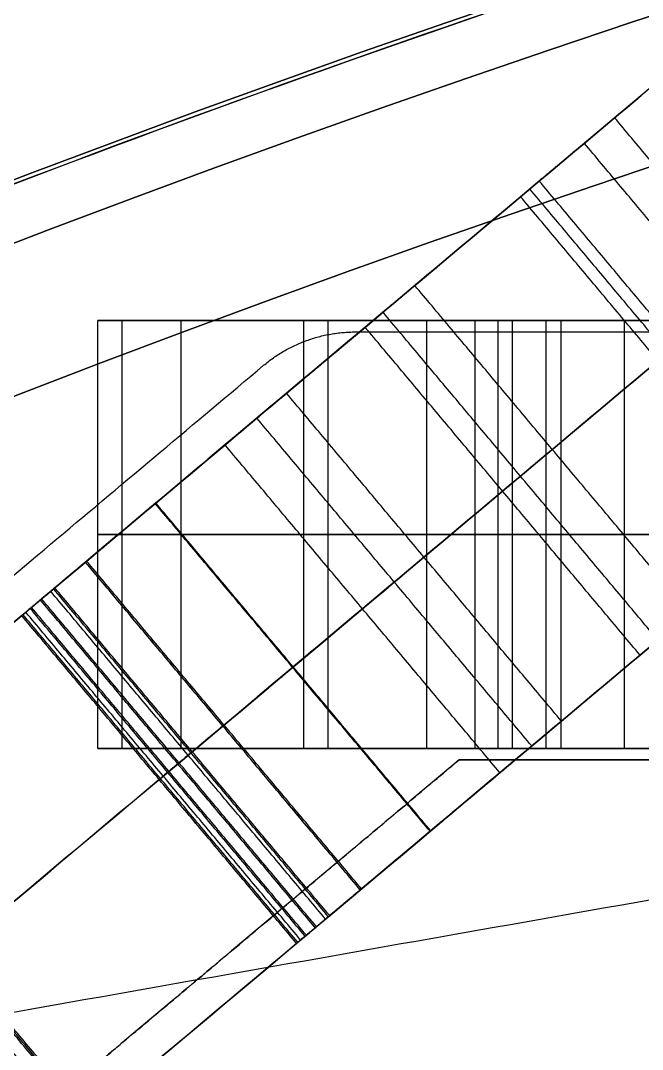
# Model space of a CAD drawing. Header units: millimetres. Extents: x -610 to 610, y -610 to 610.
# Drawn here: x -217.09 to -190.91, y 533.56 to 576.83 of the extents above; entities that cross this region are included whole.
import ezdxf

# ---------------------------------------------------------------- set-up
doc = ezdxf.new("R2010")
doc.units = ezdxf.units.MM
doc.layers.add('base', color=7, linetype='Continuous', true_color=0xffecbc)

msp = doc.modelspace()

# ---------------------------------------------------------------- linework, layer by layer
at = {"layer": 'base'}
for p, q in [((-188.128, 576.062, 122.966), (-272.586, 505.194, 122.966)), ((-176.558, 562.273, 122.966), (-261.015, 491.405, 122.966))]:
    msp.add_line(p, q, dxfattribs=at)
for centre, radius in [((0, 0, 249.466), 610), ((0, 0, 250.466), 610), ((0, 0, 243.455), 607.51), ((0, 0, 256.476), 607.51), ((0, 0, 240.966), 601.5), ((0, 0, 258.966), 601.5)]:
    msp.add_circle(centre, radius, dxfattribs=at)
at = {"layer": 'base', "extrusion": (0, 0, -1)}
for centre, radius in [((0, 0, 3.534), 610), ((0, 0, 4.534), 610), ((0, 0, -2.476), 607.51), ((0, 0, 10.545), 607.51), ((0, 0, -4.966), 601.5), ((0, 0, 13.034), 601.5)]:
    msp.add_circle(centre, radius, dxfattribs=at)
at = {"layer": 'base'}
for points, weights, degree, knots in [([(-495.198, -356.201, -4.034), (-851.399, 138.996, -4.034), (-356.201, 495.198, -4.034), (138.996, 851.399, -4.034), (495.198, 356.201, -4.034), (851.399, -138.996, -4.034), (356.201, -495.198, -4.034), (-138.996, -851.399, -4.034), (-495.198, -356.201, -4.034)], [1, 0.707106781187, 1, 0.707106781187, 1, 0.707106781187, 1, 0.707106781187, 1], 2, [0, 0, 0, 958.185759, 958.185759, 1916.371519, 1916.371519, 2874.557278, 2874.557278, 3832.743037, 3832.743037, 3832.743037]), ([(-610, 0, 249.966), (-610, -610, 249.966), (0, -610, 249.966), (610, -610, 249.966), (610, 0, 249.966), (610, 610, 249.966), (0, 610, 249.966), (-610, 610, 249.966), (-610, 0, 249.966)], [1, 0.707106781187, 1, 0.707106781187, 1, 0.707106781187, 1, 0.707106781187, 1], 2, [0, 0, 0, 958.185759, 958.185759, 1916.371519, 1916.371519, 2874.557278, 2874.557278, 3832.743037, 3832.743037, 3832.743037]), ([(-215.819, 552.827, 149.611), (-211.156, 556.739, 146.097), (-206.494, 560.651, 142.583), (-201.831, 564.564, 139.069), (-201.421, 564.908, 138.76), (-200.964, 565.291, 138.6), (-200.491, 565.689, 138.6)], [1, 1, 1, 1, 0.977285323406, 0.977285323406, 1], 3, [1256.344209, 1256.344209, 1256.344209, 1256.344209, 1257.319759, 1257.319759, 1257.319759, 1259.152297, 1259.152297, 1259.152297, 1259.152297]), ([(-207.14, 560.109, 182.531), (-206.048, 561.026, 181.708), (-205.565, 561.431, 180.186), (-205.891, 561.157, 178.594), (-206.218, 560.883, 177.003), (-207.219, 560.043, 176), (-208.481, 558.984, 176)], [1, 0.862235011219, 0.862235011219, 1, 0.862235011219, 0.862235011219, 1], 3, [1191.40441, 1191.40441, 1191.40441, 1191.40441, 1195.985908, 1195.985908, 1195.985908, 1200.567407, 1200.567407, 1200.567407, 1200.567407]), ([(-207.14, 560.109, 162.531), (-206.048, 561.026, 161.708), (-205.565, 561.431, 160.186), (-205.891, 561.157, 158.594), (-206.218, 560.883, 157.003), (-207.219, 560.043, 156), (-208.481, 558.984, 156)], [1, 0.862235011219, 0.862235011219, 1, 0.862235011219, 0.862235011219, 1], 3, [1230.681636, 1230.681636, 1230.681636, 1230.681636, 1235.263135, 1235.263135, 1235.263135, 1239.844633, 1239.844633, 1239.844633, 1239.844633]), ([(-210.033, 545.933, 149.611), (-205.371, 549.845, 146.097), (-200.709, 553.757, 142.583), (-196.046, 557.669, 139.069), (-195.636, 558.013, 138.76), (-195.179, 558.397, 138.6), (-194.706, 558.794, 138.6)], [1, 1, 1, 1, 0.977285323406, 0.977285323406, 1], 3, [1256.344209, 1256.344209, 1256.344209, 1256.344209, 1257.319759, 1257.319759, 1257.319759, 1259.152297, 1259.152297, 1259.152297, 1259.152297]), ([(-201.355, 553.214, 182.531), (-200.262, 554.132, 181.708), (-199.779, 554.537, 180.186), (-200.106, 554.263, 178.594), (-200.433, 553.989, 177.003), (-201.434, 553.148, 176), (-202.696, 552.09, 176)], [1, 0.862235011219, 0.862235011219, 1, 0.862235011219, 0.862235011219, 1], 3, [1191.40441, 1191.40441, 1191.40441, 1191.40441, 1195.985908, 1195.985908, 1195.985908, 1200.567407, 1200.567407, 1200.567407, 1200.567407]), ([(-201.355, 553.214, 162.531), (-200.262, 554.132, 161.708), (-199.779, 554.537, 160.186), (-200.106, 554.263, 158.594), (-200.433, 553.989, 157.003), (-201.434, 553.148, 156), (-202.696, 552.09, 156)], [1, 0.862235011219, 0.862235011219, 1, 0.862235011219, 0.862235011219, 1], 3, [1230.681636, 1230.681636, 1230.681636, 1230.681636, 1235.263135, 1235.263135, 1235.263135, 1239.844633, 1239.844633, 1239.844633, 1239.844633]), ([(-214.305, 554.097, 156), (-215.525, 553.073, 156), (-216.507, 552.25, 155.055), (-216.867, 551.947, 153.534), (-217.227, 551.645, 152.013), (-216.825, 551.982, 150.51), (-215.819, 552.827, 149.611)], [1, 0.869863568853, 0.869863568853, 1, 0.869863568853, 0.869863568853, 1], 3, [1247.447689, 1247.447689, 1247.447689, 1247.447689, 1251.895949, 1251.895949, 1251.895949, 1256.344209, 1256.344209, 1256.344209, 1256.344209]), ([(-204.248, 539.038, 149.611), (-199.586, 542.95, 146.097), (-194.924, 546.863, 142.583), (-190.261, 550.775, 139.069), (-189.851, 551.119, 138.76), (-189.394, 551.503, 138.6), (-188.921, 551.9, 138.6)], [1, 1, 1, 1, 0.977285323406, 0.977285323406, 1], 3, [1256.344209, 1256.344209, 1256.344209, 1256.344209, 1257.319759, 1257.319759, 1257.319759, 1259.152297, 1259.152297, 1259.152297, 1259.152297]), ([(-195.57, 546.32, 182.531), (-194.477, 547.237, 181.708), (-193.994, 547.642, 180.186), (-194.321, 547.368, 178.594), (-194.648, 547.094, 177.003), (-195.649, 546.254, 176), (-196.911, 545.195, 176)], [1, 0.862235011219, 0.862235011219, 1, 0.862235011219, 0.862235011219, 1], 3, [1191.40441, 1191.40441, 1191.40441, 1191.40441, 1195.985908, 1195.985908, 1195.985908, 1200.567407, 1200.567407, 1200.567407, 1200.567407]), ([(-195.57, 546.32, 162.531), (-194.477, 547.237, 161.708), (-193.994, 547.642, 160.186), (-194.321, 547.368, 158.594), (-194.648, 547.094, 157.003), (-195.649, 546.254, 156), (-196.911, 545.195, 156)], [1, 0.862235011219, 0.862235011219, 1, 0.862235011219, 0.862235011219, 1], 3, [1230.681636, 1230.681636, 1230.681636, 1230.681636, 1235.263135, 1235.263135, 1235.263135, 1239.844633, 1239.844633, 1239.844633, 1239.844633]), ([(-208.52, 547.202, 156), (-209.74, 546.179, 156), (-210.721, 545.355, 155.055), (-211.082, 545.053, 153.534), (-211.442, 544.751, 152.013), (-211.04, 545.088, 150.51), (-210.033, 545.933, 149.611)], [1, 0.869863568853, 0.869863568853, 1, 0.869863568853, 0.869863568853, 1], 3, [1247.447689, 1247.447689, 1247.447689, 1247.447689, 1251.895949, 1251.895949, 1251.895949, 1256.344209, 1256.344209, 1256.344209, 1256.344209]), ([(32.649, -544.756, 240.966), (-510.363, -577.301, 240.966), (-544.649, -34.396, 240.966), (-578.935, 508.509, 240.966), (-36.142, 544.535, 240.966), (506.65, 580.562, 240.966), (544.417, 37.888, 240.966), (582.184, -504.785, 240.966), (39.634, -544.292, 240.966)], [1, 0.708239625255, 1, 0.708239625255, 1, 0.708239625255, 1, 0.708239625255, 1], 2, [654.018286, 654.018286, 654.018286, 1509.504571, 1509.504571, 2364.990855, 2364.990855, 3220.47714, 3220.47714, 4075.963425, 4075.963425, 4075.963425]), ([(32.649, -544.756, 244.966), (-510.363, -577.301, 244.966), (-544.649, -34.396, 244.966), (-578.935, 508.509, 244.966), (-36.142, 544.535, 244.966), (506.65, 580.562, 244.966), (544.417, 37.888, 244.966), (582.184, -504.785, 244.966), (39.634, -544.292, 244.966)], [1, 0.708239625255, 1, 0.708239625255, 1, 0.708239625255, 1, 0.708239625255, 1], 2, [654.018286, 654.018286, 654.018286, 1509.504571, 1509.504571, 2364.990855, 2364.990855, 3220.47714, 3220.47714, 4075.963425, 4075.963425, 4075.963425]), ([(32.649, -544.756, 242.966), (-510.363, -577.301, 242.966), (-544.649, -34.396, 242.966), (-578.935, 508.509, 242.966), (-36.142, 544.535, 242.966), (506.65, 580.562, 242.966), (544.417, 37.888, 242.966), (582.184, -504.785, 242.966), (39.634, -544.292, 242.966)], [1, 0.708239625255, 1, 0.708239625255, 1, 0.708239625255, 1, 0.708239625255, 1], 2, [654.018286, 654.018286, 654.018286, 1509.504571, 1509.504571, 2364.990855, 2364.990855, 3220.47714, 3220.47714, 4075.963425, 4075.963425, 4075.963425]), ([(-202.735, 540.308, 156), (-203.955, 539.285, 156), (-204.936, 538.461, 155.055), (-205.297, 538.159, 153.534), (-205.657, 537.856, 152.013), (-205.255, 538.193, 150.51), (-204.248, 539.038, 149.611)], [1, 0.869863568853, 0.869863568853, 1, 0.869863568853, 0.869863568853, 1], 3, [1247.447689, 1247.447689, 1247.447689, 1247.447689, 1251.895949, 1251.895949, 1251.895949, 1256.344209, 1256.344209, 1256.344209, 1256.344209])]:
    msp.add_rational_spline(points, weights, degree=degree, knots=knots, dxfattribs=at)
for points, degree in [([(101.849, 591.404, 240.966), (-98.065, 556.154, 240.966), (-297.979, 520.904, 240.966)], 2), ([(101.849, 591.404, 244.966), (-98.065, 556.154, 244.966), (-297.979, 520.904, 244.966)], 2), ([(101.849, 591.404, 242.966), (-98.065, 556.154, 242.966), (-297.979, 520.904, 242.966)], 2), ([(-190.809, 573.812, 218.966), (-198.658, 567.226, 218.966), (-206.508, 560.64, 218.966), (-214.357, 554.054, 218.966)], 3), ([(-190.809, 573.812, 112.166), (-198.658, 567.226, 112.166), (-206.507, 560.64, 112.166), (-214.356, 554.054, 112.166)], 3), ([(-214.356, 554.054, 89.566), (-206.507, 560.64, 89.566), (-198.658, 567.226, 89.566), (-190.809, 573.812, 89.566)], 3), ([(-190.809, 573.812, 67.766), (-198.658, 567.226, 67.766), (-206.507, 560.64, 67.766), (-214.356, 554.054, 67.766)], 3), ([(-214.356, 554.054, 45.166), (-206.507, 560.64, 45.166), (-198.658, 567.226, 45.166), (-190.809, 573.812, 45.166)], 3), ([(-190.809, 573.812, 23.366), (-198.658, 567.226, 23.366), (-206.507, 560.64, 23.366), (-214.356, 554.054, 23.366)], 3), ([(-200.491, 565.689, 138.6), (-197.264, 568.396, 138.6), (-194.036, 571.104, 138.6), (-190.809, 573.812, 138.6)], 3), ([(-193.359, 571.673, 240.966), (-192.509, 572.386, 240.966), (-191.659, 573.099, 240.966), (-190.809, 573.812, 240.966)], 3), ([(-180.514, 558.954, 240.966), (-186.299, 565.848, 240.966), (-192.084, 572.743, 240.966)], 2), ([(-181.789, 557.884, 240.966), (-187.574, 564.779, 240.966), (-193.359, 571.673, 240.966)], 2), ([(-183.684, 556.293, 241.991), (-189.469, 563.188, 241.991), (-195.255, 570.082, 241.991)], 2), ([(-184.08, 555.962, 138.6), (-189.865, 562.856, 138.6), (-195.65, 569.75, 138.6)], 2), ([(-496.278, 317.494, 244.966), (-346.159, 443.459, 244.966), (-196.04, 569.423, 244.966)], 2), ([(-184.47, 555.635, 244.966), (-190.255, 562.529, 244.966), (-196.04, 569.423, 244.966)], 2), ([(-184.47, 555.635, 244.466), (-190.255, 562.529, 244.466), (-196.04, 569.423, 244.466)], 2), ([(-196.04, 569.423, 244.966), (-196.04, 569.423, 244.799), (-196.04, 569.423, 244.632), (-196.04, 569.423, 244.466)], 3), ([(-184.47, 555.635, 244.716), (-190.255, 562.529, 244.716), (-196.04, 569.423, 244.716)], 2), ([(-185.024, 566.918, 218.966), (-192.873, 560.332, 218.966), (-200.722, 553.746, 218.966), (-208.572, 547.159, 218.966)], 3), ([(-185.024, 566.918, 112.166), (-192.873, 560.332, 112.166), (-200.722, 553.746, 112.166), (-208.571, 547.159, 112.166)], 3), ([(-208.571, 547.159, 89.566), (-200.722, 553.746, 89.566), (-192.873, 560.332, 89.566), (-185.024, 566.918, 89.566)], 3), ([(-185.024, 566.918, 67.766), (-192.873, 560.332, 67.766), (-200.722, 553.746, 67.766), (-208.571, 547.159, 67.766)], 3), ([(-208.571, 547.159, 45.166), (-200.722, 553.746, 45.166), (-192.873, 560.332, 45.166), (-185.024, 566.918, 45.166)], 3), ([(-185.024, 566.918, 23.366), (-192.873, 560.332, 23.366), (-200.722, 553.746, 23.366), (-208.571, 547.159, 23.366)], 3), ([(-194.706, 558.794, 138.6), (-191.479, 561.502, 138.6), (-188.251, 564.21, 138.6), (-185.024, 566.918, 138.6)], 3), ([(-188.921, 551.9, 138.6), (-194.706, 558.794, 138.6), (-200.491, 565.689, 138.6)], 2), ([(-190.261, 550.775, 139.069), (-196.046, 557.669, 139.069), (-201.831, 564.564, 139.069)], 2), ([(-213.829, 546.216, 8.466), (-213.829, 555.216, 8.466), (-213.829, 564.216, 8.466)], 2), ([(-213.829, 546.216, 19.466), (-213.829, 555.216, 19.466), (-213.829, 564.216, 19.466)], 2), ([(-213.829, 564.216, 8.466), (-213.829, 564.216, 12.132), (-213.829, 564.216, 15.799), (-213.829, 564.216, 19.466)], 3), ([(-213.829, 546.216, 49.066), (-213.829, 555.216, 49.066), (-213.829, 564.216, 49.066)], 2), ([(-213.829, 546.216, 63.866), (-213.829, 555.216, 63.866), (-213.829, 564.216, 63.866)], 2), ([(-213.829, 564.216, 49.066), (-213.829, 564.216, 53.999), (-213.829, 564.216, 58.933), (-213.829, 564.216, 63.866)], 3), ([(-213.829, 546.216, 93.466), (-213.829, 555.216, 93.466), (-213.829, 564.216, 93.466)], 2), ([(-213.829, 546.216, 108.266), (-213.829, 555.216, 108.266), (-213.829, 564.216, 108.266)], 2), ([(-213.829, 564.216, 93.466), (-213.829, 564.216, 98.4), (-213.829, 564.216, 103.333), (-213.829, 564.216, 108.266)], 3), ([(-213.829, 546.216, 200.065), (-213.829, 555.216, 200.065), (-213.829, 564.216, 200.065)], 2), ([(-213.829, 546.216, 215.066), (-213.829, 555.216, 215.066), (-213.829, 564.216, 215.066)], 2), ([(-213.829, 564.216, 200.065), (-213.829, 564.216, 205.065), (-213.829, 564.216, 210.066), (-213.829, 564.216, 215.066)], 3), ([(-213.829, 546.216, 13.966), (-213.829, 555.216, 13.966), (-213.829, 564.216, 13.966)], 2), ([(-213.829, 546.216, 56.466), (-213.829, 555.216, 56.466), (-213.829, 564.216, 56.466)], 2), ([(-213.829, 546.216, 100.866), (-213.829, 555.216, 100.866), (-213.829, 564.216, 100.866)], 2), ([(-213.829, 546.216, 207.566), (-213.829, 555.216, 207.566), (-213.829, 564.216, 207.566)], 2), ([(-212.804, 546.216, 5.991), (-212.804, 555.216, 5.991), (-212.804, 564.216, 5.991)], 2), ([(-212.804, 546.216, 21.941), (-212.804, 555.216, 21.941), (-212.804, 564.216, 21.941)], 2), ([(-212.804, 546.216, 46.591), (-212.804, 555.216, 46.591), (-212.804, 564.216, 46.591)], 2), ([(-212.804, 546.216, 66.341), (-212.804, 555.216, 66.341), (-212.804, 564.216, 66.341)], 2), ([(-212.804, 546.216, 90.991), (-212.804, 555.216, 90.991), (-212.804, 564.216, 90.991)], 2), ([(-212.804, 546.216, 110.741), (-212.804, 555.216, 110.741), (-212.804, 564.216, 110.741)], 2), ([(-212.804, 546.216, 197.591), (-212.804, 555.216, 197.591), (-212.804, 564.216, 197.591)], 2), ([(-212.804, 546.216, 217.54), (-212.804, 555.216, 217.54), (-212.804, 564.216, 217.54)], 2), ([(-210.329, 546.216, 4.966), (-210.329, 555.216, 4.966), (-210.329, 564.216, 4.966)], 2), ([(-199.985, 564.216, 4.966), (-203.433, 564.216, 4.966), (-206.881, 564.216, 4.966), (-210.329, 564.216, 4.966)], 3), ([(-210.329, 546.216, 22.966), (-210.329, 555.216, 22.966), (-210.329, 564.216, 22.966)], 2), ([(-210.329, 564.216, 22.966), (-200.082, 564.216, 22.966), (-189.836, 564.216, 22.966), (-179.59, 564.216, 22.966)], 3), ([(-210.329, 546.216, 45.566), (-210.329, 555.216, 45.566), (-210.329, 564.216, 45.566)], 2), ([(-179.59, 564.216, 45.566), (-189.836, 564.216, 45.566), (-200.082, 564.216, 45.566), (-210.329, 564.216, 45.566)], 3), ([(-210.329, 546.216, 67.366), (-210.329, 555.216, 67.366), (-210.329, 564.216, 67.366)], 2), ([(-210.329, 564.216, 67.366), (-200.082, 564.216, 67.366), (-189.836, 564.216, 67.366), (-179.59, 564.216, 67.366)], 3), ([(-210.329, 546.216, 89.966), (-210.329, 555.216, 89.966), (-210.329, 564.216, 89.966)], 2), ([(-179.59, 564.216, 89.966), (-189.836, 564.216, 89.966), (-200.082, 564.216, 89.966), (-210.329, 564.216, 89.966)], 3), ([(-210.329, 546.216, 111.766), (-210.329, 555.216, 111.766), (-210.329, 564.216, 111.766)], 2), ([(-210.329, 564.216, 111.766), (-200.082, 564.216, 111.766), (-189.836, 564.216, 111.766), (-179.59, 564.216, 111.766)], 3), ([(-210.329, 546.216, 196.565), (-210.329, 555.216, 196.565), (-210.329, 564.216, 196.565)], 2), ([(-197.954, 564.216, 196.565), (-202.079, 564.216, 196.565), (-206.204, 564.216, 196.565), (-210.329, 564.216, 196.565)], 3), ([(-210.329, 546.216, 218.566), (-210.329, 555.216, 218.566), (-210.329, 564.216, 218.566)], 2), ([(-210.329, 564.216, 218.566), (-200.082, 564.216, 218.566), (-189.836, 564.216, 218.566), (-179.59, 564.216, 218.566)], 3), ([(-205.157, 546.216, 4.966), (-205.157, 555.216, 4.966), (-205.157, 564.216, 4.966)], 2), ([(-204.141, 546.216, 196.565), (-204.141, 555.216, 196.565), (-204.141, 564.216, 196.565)], 2), ([(-191.013, 550.144, 218.966), (-196.798, 557.039, 218.966), (-202.583, 563.933, 218.966)], 2), ([(-191.013, 550.144, 112.166), (-196.798, 557.039, 112.166), (-202.583, 563.933, 112.166)], 2), ([(-191.013, 550.144, 89.566), (-196.798, 557.039, 89.566), (-202.583, 563.933, 89.566)], 2), ([(-191.013, 550.144, 67.766), (-196.798, 557.039, 67.766), (-202.583, 563.933, 67.766)], 2), ([(-191.013, 550.144, 45.166), (-196.798, 557.039, 45.166), (-202.583, 563.933, 45.166)], 2), ([(-191.013, 550.144, 23.366), (-196.798, 557.039, 23.366), (-202.583, 563.933, 23.366)], 2), ([(-199.985, 546.216, 4.966), (-199.985, 555.216, 4.966), (-199.985, 564.216, 4.966)], 2), ([(-197.954, 546.216, 196.565), (-197.954, 555.216, 196.565), (-197.954, 564.216, 196.565)], 2), ([(-196.985, 546.216, 4.451), (-196.985, 555.216, 4.451), (-196.985, 564.216, 4.451)], 2), ([(-196.383, 546.216, 196.138), (-196.383, 555.216, 196.138), (-196.383, 564.216, 196.138)], 2), ([(-194.959, 546.216, 22.966), (-194.959, 555.216, 22.966), (-194.959, 564.216, 22.966)], 2), ([(-194.959, 546.216, 45.566), (-194.959, 555.216, 45.566), (-194.959, 564.216, 45.566)], 2), ([(-194.959, 546.216, 67.366), (-194.959, 555.216, 67.366), (-194.959, 564.216, 67.366)], 2), ([(-194.959, 546.216, 89.966), (-194.959, 555.216, 89.966), (-194.959, 564.216, 89.966)], 2), ([(-194.959, 546.216, 111.766), (-194.959, 555.216, 111.766), (-194.959, 564.216, 111.766)], 2), ([(-194.959, 546.216, 218.566), (-194.959, 555.216, 218.566), (-194.959, 564.216, 218.566)], 2), ([(-194.328, 546.216, 2.966), (-194.328, 555.216, 2.966), (-194.328, 564.216, 2.966)], 2), ([(-191.671, 546.216, 1.48), (-191.671, 555.216, 1.48), (-191.671, 564.216, 1.48)], 2), ([(-202.998, 563.734, 0.966), (-157.499, 563.734, 0.966), (-112, 563.734, 0.966)], 2), ([(-202.998, 563.734, 4.966), (-202.998, 563.734, 2.966), (-202.998, 563.734, 0.966)], 2), ([(-202.998, 563.734, 4.966), (-157.499, 563.734, 4.966), (-112, 563.734, 4.966)], 2), ([(-202.998, 563.734, 2.966), (-157.499, 563.734, 2.966), (-112, 563.734, 2.966)], 2), ([(-205.051, 563.372, 4.966), (-205.051, 563.372, 2.966), (-205.051, 563.372, 0.966)], 2), ([(-490.493, 310.599, 244.966), (-340.374, 436.564, 244.966), (-190.255, 562.529, 244.966)], 2), ([(-206.855, 562.33, 4.966), (-206.855, 562.33, 2.966), (-206.855, 562.33, 0.966)], 2), ([(-194.321, 547.368, 178.594), (-200.106, 554.263, 178.594), (-205.891, 561.157, 178.594)], 2), ([(-194.321, 547.368, 158.594), (-200.106, 554.263, 158.594), (-205.891, 561.157, 158.594)], 2), ([(-215.697, 552.929, 188.98), (-212.845, 555.322, 186.831), (-209.993, 557.716, 184.681), (-207.14, 560.109, 182.531)], 3), ([(-215.646, 552.972, 168.941), (-212.811, 555.351, 166.805), (-209.976, 557.73, 164.668), (-207.14, 560.109, 162.531)], 3), ([(-195.57, 546.32, 182.531), (-201.355, 553.214, 182.531), (-207.14, 560.109, 182.531)], 2), ([(-195.57, 546.32, 162.531), (-201.355, 553.214, 162.531), (-207.14, 560.109, 162.531)], 2), ([(-179.239, 560.024, 112.166), (-187.088, 553.437, 112.166), (-194.937, 546.851, 112.166), (-202.786, 540.265, 112.166)], 3), ([(-202.786, 540.265, 89.566), (-194.937, 546.851, 89.566), (-187.088, 553.437, 89.566), (-179.239, 560.024, 89.566)], 3), ([(-179.239, 560.024, 67.766), (-187.088, 553.437, 67.766), (-194.937, 546.851, 67.766), (-202.786, 540.265, 67.766)], 3), ([(-202.786, 540.265, 45.166), (-194.937, 546.851, 45.166), (-187.088, 553.437, 45.166), (-179.239, 560.024, 45.166)], 3), ([(-179.239, 560.024, 23.366), (-187.088, 553.437, 23.366), (-194.937, 546.851, 23.366), (-202.786, 540.265, 23.366)], 3), ([(-179.239, 560.023, 218.966), (-187.088, 553.437, 218.966), (-194.937, 546.851, 218.966), (-202.786, 540.265, 218.966)], 3), ([(-208.481, 558.984, 176), (-210.422, 557.355, 176), (-212.364, 555.726, 176), (-214.305, 554.097, 176)], 3), ([(-208.481, 558.984, 156), (-210.422, 557.355, 156), (-212.364, 555.726, 156), (-214.305, 554.097, 156)], 3), ([(-196.911, 545.195, 176), (-202.696, 552.09, 176), (-208.481, 558.984, 176)], 2), ([(-196.911, 545.195, 156), (-202.696, 552.09, 156), (-208.481, 558.984, 156)], 2), ([(-199.849, 542.73, 185.756), (-205.634, 549.624, 185.756), (-211.419, 556.519, 185.756)], 2), ([(-199.823, 542.752, 176), (-205.608, 549.646, 176), (-211.393, 556.54, 176)], 2), ([(-199.823, 542.752, 165.736), (-205.608, 549.646, 165.736), (-211.393, 556.54, 165.736)], 2), ([(-199.823, 542.752, 156), (-205.608, 549.646, 156), (-211.393, 556.54, 156)], 2), ([(-484.708, 303.705, 244.966), (-334.589, 429.67, 244.966), (-184.47, 555.635, 244.966)], 2), ([(-213.829, 555.216, 8.466), (-213.829, 555.216, 12.132), (-213.829, 555.216, 15.799), (-213.829, 555.216, 19.466)], 3), ([(-213.829, 555.216, 49.066), (-213.829, 555.216, 53.999), (-213.829, 555.216, 58.933), (-213.829, 555.216, 63.866)], 3), ([(-213.829, 555.216, 93.466), (-213.829, 555.216, 98.4), (-213.829, 555.216, 103.333), (-213.829, 555.216, 108.266)], 3), ([(-213.829, 555.216, 200.065), (-213.829, 555.216, 205.065), (-213.829, 555.216, 210.066), (-213.829, 555.216, 215.066)], 3), ([(-199.985, 555.216, 4.966), (-203.433, 555.216, 4.966), (-206.881, 555.216, 4.966), (-210.329, 555.216, 4.966)], 3), ([(-210.329, 555.216, 22.966), (-200.082, 555.216, 22.966), (-189.836, 555.216, 22.966), (-179.59, 555.216, 22.966)], 3), ([(-179.59, 555.216, 45.566), (-189.836, 555.216, 45.566), (-200.082, 555.216, 45.566), (-210.329, 555.216, 45.566)], 3), ([(-210.329, 555.216, 67.366), (-200.082, 555.216, 67.366), (-189.836, 555.216, 67.366), (-179.59, 555.216, 67.366)], 3), ([(-179.59, 555.216, 89.966), (-189.836, 555.216, 89.966), (-200.082, 555.216, 89.966), (-210.329, 555.216, 89.966)], 3), ([(-210.329, 555.216, 111.766), (-200.082, 555.216, 111.766), (-189.836, 555.216, 111.766), (-179.59, 555.216, 111.766)], 3), ([(-197.954, 555.216, 196.565), (-202.079, 555.216, 196.565), (-206.204, 555.216, 196.565), (-210.329, 555.216, 196.565)], 3), ([(-210.329, 555.216, 218.566), (-200.082, 555.216, 218.566), (-189.836, 555.216, 218.566), (-179.59, 555.216, 218.566)], 3), ([(-202.786, 540.265, 218.966), (-208.572, 547.159, 218.966), (-214.357, 554.054, 218.966)], 2), ([(-202.786, 540.265, 112.166), (-208.571, 547.159, 112.166), (-214.356, 554.054, 112.166)], 2), ([(-202.786, 540.265, 89.566), (-208.571, 547.159, 89.566), (-214.356, 554.054, 89.566)], 2), ([(-202.786, 540.265, 67.766), (-208.571, 547.159, 67.766), (-214.356, 554.054, 67.766)], 2), ([(-202.786, 540.265, 45.166), (-208.571, 547.159, 45.166), (-214.356, 554.054, 45.166)], 2), ([(-202.786, 540.265, 23.366), (-208.571, 547.159, 23.366), (-214.356, 554.054, 23.366)], 2), ([(-202.735, 540.308, 176), (-208.52, 547.202, 176), (-214.305, 554.097, 176)], 2), ([(-202.735, 540.308, 156), (-208.52, 547.202, 156), (-214.305, 554.097, 156)], 2), ([(-209.912, 546.034, 188.98), (-207.06, 548.428, 186.831), (-204.208, 550.821, 184.681), (-201.355, 553.214, 182.531)], 3), ([(-209.861, 546.078, 168.941), (-207.026, 548.457, 166.805), (-204.19, 550.835, 164.668), (-201.355, 553.214, 162.531)], 3), ([(-204.248, 539.038, 149.611), (-210.033, 545.933, 149.611), (-215.819, 552.827, 149.611)], 2), ([(-204.127, 539.14, 188.98), (-209.912, 546.034, 188.98), (-215.697, 552.929, 188.98)], 2), ([(-204.076, 539.183, 168.941), (-209.861, 546.078, 168.941), (-215.646, 552.972, 168.941)], 2), ([(-204.682, 538.674, 217.94), (-210.467, 545.569, 217.94), (-216.252, 552.463, 217.94)], 2), ([(-204.682, 538.674, 111.141), (-210.467, 545.569, 111.141), (-216.252, 552.463, 111.141)], 2), ([(-204.682, 538.674, 90.591), (-210.467, 545.569, 90.591), (-216.252, 552.463, 90.591)], 2), ([(-204.682, 538.674, 66.741), (-210.467, 545.569, 66.741), (-216.252, 552.463, 66.741)], 2), ([(-204.682, 538.674, 46.191), (-210.467, 545.569, 46.191), (-216.252, 552.463, 46.191)], 2), ([(-204.682, 538.674, 22.341), (-210.467, 545.569, 22.341), (-216.252, 552.463, 22.341)], 2), ([(-204.631, 538.717, 174.975), (-210.416, 545.612, 174.975), (-216.201, 552.506, 174.975)], 2), ([(-217.038, 551.804, 0.966), (-361.477, 430.605, 0.966), (-505.916, 309.407, 0.966)], 2), ([(-205.468, 538.015, 0.966), (-211.253, 544.91, 0.966), (-217.038, 551.804, 0.966)], 2), ([(-205.468, 538.015, 215.466), (-211.253, 544.91, 215.466), (-217.038, 551.804, 215.466)], 2), ([(-205.468, 538.015, 192.011), (-211.253, 544.91, 192.011), (-217.038, 551.804, 192.011)], 2), ([(-217.038, 551.804, 215.466), (-217.038, 551.804, 207.647), (-217.038, 551.804, 199.829), (-217.038, 551.804, 192.011)], 3), ([(-205.467, 538.015, 108.666), (-211.253, 544.91, 108.666), (-217.038, 551.804, 108.666)], 2), ([(-205.467, 538.015, 93.066), (-211.253, 544.91, 93.066), (-217.038, 551.804, 93.066)], 2), ([(-217.038, 551.804, 108.666), (-217.038, 551.804, 103.466), (-217.038, 551.804, 98.266), (-217.038, 551.804, 93.066)], 3), ([(-205.467, 538.015, 64.266), (-211.253, 544.91, 64.266), (-217.038, 551.804, 64.266)], 2), ([(-205.467, 538.015, 48.666), (-211.253, 544.91, 48.666), (-217.038, 551.804, 48.666)], 2), ([(-217.038, 551.804, 64.266), (-217.038, 551.804, 59.066), (-217.038, 551.804, 53.866), (-217.038, 551.804, 48.666)], 3), ([(-205.467, 538.015, 19.866), (-211.253, 544.91, 19.866), (-217.038, 551.804, 19.866)], 2), ([(-217.038, 551.804, 19.866), (-217.038, 551.804, 13.566), (-217.038, 551.804, 7.266), (-217.038, 551.804, 0.966)], 3), ([(-205.468, 538.015, 203.738), (-211.253, 544.91, 203.738), (-217.038, 551.804, 203.738)], 2), ([(-205.467, 538.015, 100.866), (-211.253, 544.91, 100.866), (-217.038, 551.804, 100.866)], 2), ([(-205.467, 538.015, 56.466), (-211.253, 544.91, 56.466), (-217.038, 551.804, 56.466)], 2), ([(-205.468, 538.015, 10.416), (-211.253, 544.91, 10.416), (-217.038, 551.804, 10.416)], 2), ([(-205.416, 538.058, 172.5), (-211.201, 544.953, 172.5), (-216.986, 551.847, 172.5)], 2), ([(-205.416, 538.058, 171.973), (-211.201, 544.953, 171.973), (-216.986, 551.847, 171.973)], 2), ([(-216.986, 551.847, 172.5), (-216.986, 551.847, 172.324), (-216.986, 551.847, 172.148), (-216.986, 551.847, 171.973)], 3), ([(-205.416, 538.058, 172.236), (-211.201, 544.953, 172.236), (-216.986, 551.847, 172.236)], 2), ([(-205.297, 538.159, 153.534), (-211.082, 545.053, 153.534), (-216.867, 551.947, 153.534)], 2), ([(-205.108, 538.317, 190.261), (-210.893, 545.211, 190.261), (-216.679, 552.105, 190.261)], 2), ([(-205.057, 538.36, 170.223), (-210.842, 545.254, 170.223), (-216.627, 552.148, 170.223)], 2), ([(-202.696, 552.09, 176), (-204.637, 550.461, 176), (-206.579, 548.831, 176), (-208.52, 547.202, 176)], 3), ([(-202.696, 552.09, 156), (-204.637, 550.461, 156), (-206.579, 548.831, 156), (-208.52, 547.202, 156)], 3), ([(-213.829, 546.216, 8.466), (-213.829, 546.216, 12.132), (-213.829, 546.216, 15.799), (-213.829, 546.216, 19.466)], 3), ([(-213.829, 546.216, 49.066), (-213.829, 546.216, 53.999), (-213.829, 546.216, 58.933), (-213.829, 546.216, 63.866)], 3), ([(-213.829, 546.216, 93.466), (-213.829, 546.216, 98.4), (-213.829, 546.216, 103.333), (-213.829, 546.216, 108.266)], 3), ([(-213.829, 546.216, 200.065), (-213.829, 546.216, 205.065), (-213.829, 546.216, 210.066), (-213.829, 546.216, 215.066)], 3), ([(-199.985, 546.216, 4.966), (-203.433, 546.216, 4.966), (-206.881, 546.216, 4.966), (-210.329, 546.216, 4.966)], 3), ([(-210.329, 546.216, 22.966), (-200.082, 546.216, 22.966), (-189.836, 546.216, 22.966), (-179.59, 546.216, 22.966)], 3), ([(-179.59, 546.216, 45.566), (-189.836, 546.216, 45.566), (-200.082, 546.216, 45.566), (-210.329, 546.216, 45.566)], 3), ([(-210.329, 546.216, 67.366), (-200.082, 546.216, 67.366), (-189.836, 546.216, 67.366), (-179.59, 546.216, 67.366)], 3), ([(-179.59, 546.216, 89.966), (-189.836, 546.216, 89.966), (-200.082, 546.216, 89.966), (-210.329, 546.216, 89.966)], 3), ([(-210.329, 546.216, 111.766), (-200.082, 546.216, 111.766), (-189.836, 546.216, 111.766), (-179.59, 546.216, 111.766)], 3), ([(-197.954, 546.216, 196.565), (-202.079, 546.216, 196.565), (-206.204, 546.216, 196.565), (-210.329, 546.216, 196.565)], 3), ([(-210.329, 546.216, 218.566), (-200.082, 546.216, 218.566), (-189.836, 546.216, 218.566), (-179.59, 546.216, 218.566)], 3), ([(-204.127, 539.14, 188.98), (-201.275, 541.533, 186.831), (-198.423, 543.927, 184.681), (-195.57, 546.32, 182.531)], 3), ([(-204.076, 539.183, 168.941), (-201.241, 541.562, 166.805), (-198.405, 543.941, 164.668), (-195.57, 546.32, 162.531)], 3), ([(-215.539, 531.546, 230.966), (-207.085, 538.64, 230.966), (-198.631, 545.734, 230.966)], 2), ([(-215.539, 531.546, 212.966), (-207.085, 538.64, 212.966), (-198.631, 545.734, 212.966)], 2), ([(-215.539, 531.546, 221.966), (-207.085, 538.64, 221.966), (-198.631, 545.734, 221.966)], 2), ([(-198.631, 545.734, 4.966), (-198.631, 545.734, 2.966), (-198.631, 545.734, 0.966)], 2), ([(-198.631, 545.734, 230.966), (-198.631, 545.734, 221.966), (-198.631, 545.734, 212.966)], 2), ([(-198.631, 545.734, 230.966), (-187.595, 545.734, 230.966), (-176.558, 545.734, 230.966)], 2), ([(-198.631, 545.734, 212.966), (-187.595, 545.734, 212.966), (-176.558, 545.734, 212.966)], 2), ([(-198.631, 545.734, 221.966), (-187.595, 545.734, 221.966), (-176.558, 545.734, 221.966)], 2), ([(-211.253, 544.91, 0.966), (-355.692, 423.711, 0.966), (-500.13, 302.512, 0.966)], 2), ([(-211.253, 544.91, 215.466), (-211.253, 544.91, 207.647), (-211.253, 544.91, 199.829), (-211.253, 544.91, 192.011)], 3), ([(-211.253, 544.91, 108.666), (-211.253, 544.91, 103.466), (-211.253, 544.91, 98.266), (-211.253, 544.91, 93.066)], 3), ([(-211.253, 544.91, 64.266), (-211.253, 544.91, 59.066), (-211.253, 544.91, 53.866), (-211.253, 544.91, 48.666)], 3), ([(-211.253, 544.91, 19.866), (-211.253, 544.91, 13.566), (-211.253, 544.91, 7.266), (-211.253, 544.91, 0.966)], 3), ([(-211.201, 544.953, 172.5), (-211.201, 544.953, 172.324), (-211.201, 544.953, 172.148), (-211.201, 544.953, 171.973)], 3), ([(-196.911, 545.195, 176), (-198.852, 543.566, 176), (-200.794, 541.937, 176), (-202.735, 540.308, 176)], 3), ([(-196.911, 545.195, 156), (-198.852, 543.566, 156), (-200.794, 541.937, 156), (-202.735, 540.308, 156)], 3), ([(-214.276, 530.624, 143.024), (-220.061, 537.518, 143.024), (-225.847, 544.413, 143.024)], 2), ([(-214.224, 530.668, 181.93), (-220.009, 537.562, 181.93), (-225.794, 544.457, 181.93)], 2), ([(-214.731, 530.242, 139.977), (-220.516, 537.137, 139.977), (-226.301, 544.031, 139.977)], 2), ([(-214.33, 530.579, 184.185), (-220.115, 537.473, 184.185), (-225.9, 544.368, 184.185)], 2), ([(-215.469, 529.623, 185.885), (-221.254, 536.517, 185.885), (-227.039, 543.412, 185.885)], 2), ([(-216.206, 529.005, 152.226), (-221.991, 535.899, 152.226), (-227.776, 542.794, 152.226)], 2), ([(-216.179, 529.027, 172.603), (-221.965, 535.921, 172.603), (-227.75, 542.816, 172.603)], 2), ([(-216.862, 528.454, 138.6), (-222.648, 535.348, 138.6), (-228.433, 542.243, 138.6)], 2), ([(-207.085, 538.64, 230.966), (-207.085, 538.64, 221.966), (-207.085, 538.64, 212.966)], 2), ([(-205.468, 538.015, 0.966), (-349.906, 416.817, 0.966), (-494.345, 295.618, 0.966)], 2), ([(-205.468, 538.015, 215.466), (-205.468, 538.015, 207.647), (-205.468, 538.015, 199.829), (-205.468, 538.015, 192.011)], 3), ([(-205.467, 538.015, 19.866), (-205.467, 538.015, 13.566), (-205.468, 538.015, 7.266), (-205.468, 538.015, 0.966)], 3), ([(-205.467, 538.015, 108.666), (-205.467, 538.015, 103.466), (-205.467, 538.015, 98.266), (-205.467, 538.015, 93.066)], 3), ([(-205.467, 538.015, 64.266), (-205.467, 538.015, 59.066), (-205.467, 538.015, 53.866), (-205.467, 538.015, 48.666)], 3), ([(-205.416, 538.058, 172.5), (-205.416, 538.058, 172.324), (-205.416, 538.058, 172.148), (-205.416, 538.058, 171.973)], 3)]:
    msp.add_open_spline(points, degree=degree, dxfattribs=at)
for points, weights, degree in [([(-196.04, 569.423, 244.466), (-196.04, 569.423, 242.415), (-194.929, 570.355, 240.966), (-193.359, 571.673, 240.966)], [1, 0.804737854124, 0.804737854124, 1], 3), ([(-210.329, 564.216, 4.966), (-212.379, 564.216, 4.966), (-213.829, 564.216, 6.415), (-213.829, 564.216, 8.466)], [1, 0.804737854149, 0.804737854149, 1], 3), ([(-213.829, 564.216, 19.466), (-213.829, 564.216, 21.516), (-212.379, 564.216, 22.966), (-210.329, 564.216, 22.966)], [1, 0.80473785413, 0.80473785413, 1], 3), ([(-210.329, 564.216, 45.566), (-212.379, 564.216, 45.566), (-213.829, 564.216, 47.016), (-213.829, 564.216, 49.066)], [1, 0.804737854125, 0.804737854125, 1], 3), ([(-213.829, 564.216, 63.866), (-213.829, 564.216, 65.916), (-212.379, 564.216, 67.366), (-210.329, 564.216, 67.366)], [1, 0.804737854125, 0.804737854125, 1], 3), ([(-210.329, 564.216, 89.966), (-212.379, 564.216, 89.966), (-213.829, 564.216, 91.416), (-213.829, 564.216, 93.466)], [1, 0.804737854125, 0.804737854125, 1], 3), ([(-213.829, 564.216, 108.266), (-213.829, 564.216, 110.317), (-212.379, 564.216, 111.766), (-210.329, 564.216, 111.766)], [1, 0.804737854126, 0.804737854126, 1], 3), ([(-210.329, 564.216, 196.565), (-212.379, 564.216, 196.565), (-213.829, 564.216, 198.015), (-213.829, 564.216, 200.065)], [1, 0.804737854125, 0.804737854125, 1], 3), ([(-213.829, 564.216, 215.066), (-213.829, 564.216, 217.116), (-212.379, 564.216, 218.566), (-210.329, 564.216, 218.566)], [1, 0.804737854125, 0.804737854125, 1], 3), ([(-194.328, 564.216, 2.966), (-195.945, 564.216, 4.273), (-197.905, 564.216, 4.966), (-199.985, 564.216, 4.966)], [1, 0.961872694388, 0.961872694388, 1], 3), ([(-188.671, 564.216, 0.966), (-190.75, 564.216, 0.966), (-192.711, 564.216, 1.659), (-194.328, 564.216, 2.966)], [1, 0.961872694388, 0.961872694388, 1], 3), ([(-206.855, 562.33, 4.966), (-205.182, 563.734, 4.966), (-202.998, 563.734, 4.966)], [1, 0.939692620786, 1], 2), ([(-206.855, 562.33, 0.966), (-205.182, 563.734, 0.966), (-202.998, 563.734, 0.966)], [1, 0.939692620786, 1], 2), ([(-206.855, 562.33, 2.966), (-205.182, 563.734, 2.966), (-202.998, 563.734, 2.966)], [1, 0.939692620786, 1], 2), ([(-210.329, 555.216, 4.966), (-212.379, 555.216, 4.966), (-213.829, 555.216, 6.415), (-213.829, 555.216, 8.466)], [1, 0.804737854149, 0.804737854149, 1], 3), ([(-213.829, 555.216, 19.466), (-213.829, 555.216, 21.516), (-212.379, 555.216, 22.966), (-210.329, 555.216, 22.966)], [1, 0.80473785413, 0.80473785413, 1], 3), ([(-210.329, 555.216, 45.566), (-212.379, 555.216, 45.566), (-213.829, 555.216, 47.016), (-213.829, 555.216, 49.066)], [1, 0.804737854125, 0.804737854125, 1], 3), ([(-213.829, 555.216, 63.866), (-213.829, 555.216, 65.916), (-212.379, 555.216, 67.366), (-210.329, 555.216, 67.366)], [1, 0.804737854125, 0.804737854125, 1], 3), ([(-210.329, 555.216, 89.966), (-212.379, 555.216, 89.966), (-213.829, 555.216, 91.416), (-213.829, 555.216, 93.466)], [1, 0.804737854125, 0.804737854125, 1], 3), ([(-213.829, 555.216, 108.266), (-213.829, 555.216, 110.317), (-212.379, 555.216, 111.766), (-210.329, 555.216, 111.766)], [1, 0.804737854126, 0.804737854126, 1], 3), ([(-210.329, 555.216, 196.565), (-212.379, 555.216, 196.565), (-213.829, 555.216, 198.015), (-213.829, 555.216, 200.065)], [1, 0.804737854125, 0.804737854125, 1], 3), ([(-213.829, 555.216, 215.066), (-213.829, 555.216, 217.116), (-212.379, 555.216, 218.566), (-210.329, 555.216, 218.566)], [1, 0.804737854125, 0.804737854125, 1], 3), ([(-194.328, 555.216, 2.966), (-195.945, 555.216, 4.273), (-197.905, 555.216, 4.966), (-199.985, 555.216, 4.966)], [1, 0.961872694388, 0.961872694388, 1], 3), ([(-188.671, 555.216, 0.966), (-190.75, 555.216, 0.966), (-192.711, 555.216, 1.659), (-194.328, 555.216, 2.966)], [1, 0.961872694388, 0.961872694388, 1], 3), ([(-214.357, 554.054, 218.966), (-215.927, 552.736, 218.966), (-217.038, 551.804, 217.516), (-217.038, 551.804, 215.466)], [1, 0.804737854125, 0.804737854125, 1], 3), ([(-214.356, 554.054, 112.166), (-215.927, 552.736, 112.166), (-217.038, 551.804, 110.717), (-217.038, 551.804, 108.666)], [1, 0.804737854125, 0.804737854125, 1], 3), ([(-217.038, 551.804, 93.066), (-217.038, 551.804, 91.016), (-215.927, 552.736, 89.566), (-214.356, 554.054, 89.566)], [1, 0.804737854124, 0.804737854124, 1], 3), ([(-214.356, 554.054, 67.766), (-215.927, 552.736, 67.766), (-217.038, 551.804, 66.316), (-217.038, 551.804, 64.266)], [1, 0.804737854125, 0.804737854125, 1], 3), ([(-217.038, 551.804, 48.666), (-217.038, 551.804, 46.616), (-215.927, 552.736, 45.166), (-214.356, 554.054, 45.166)], [1, 0.804737854124, 0.804737854124, 1], 3), ([(-214.356, 554.054, 23.366), (-215.927, 552.736, 23.366), (-217.038, 551.804, 21.916), (-217.038, 551.804, 19.866)], [1, 0.804737854125, 0.804737854125, 1], 3), ([(-214.305, 554.097, 176), (-215.876, 552.779, 176), (-216.986, 551.847, 174.55), (-216.986, 551.847, 172.5)], [1, 0.804737854124, 0.804737854124, 1], 3), ([(-217.038, 551.804, 192.011), (-217.038, 551.804, 190.73), (-216.547, 552.216, 189.621), (-215.697, 552.929, 188.98)], [1, 0.910682792821, 0.910682792821, 1], 3), ([(-216.986, 551.847, 171.973), (-216.986, 551.847, 170.691), (-216.496, 552.259, 169.582), (-215.646, 552.972, 168.941)], [1, 0.910682792821, 0.910682792821, 1], 3), ([(-208.572, 547.159, 218.966), (-210.142, 545.841, 218.966), (-211.253, 544.91, 217.516), (-211.253, 544.91, 215.466)], [1, 0.804737854125, 0.804737854125, 1], 3), ([(-208.571, 547.159, 112.166), (-210.142, 545.842, 112.166), (-211.253, 544.91, 110.717), (-211.253, 544.91, 108.666)], [1, 0.804737854125, 0.804737854125, 1], 3), ([(-211.253, 544.91, 93.066), (-211.253, 544.91, 91.016), (-210.142, 545.842, 89.566), (-208.571, 547.159, 89.566)], [1, 0.804737854124, 0.804737854124, 1], 3), ([(-208.571, 547.159, 67.766), (-210.142, 545.842, 67.766), (-211.253, 544.91, 66.316), (-211.253, 544.91, 64.266)], [1, 0.804737854125, 0.804737854125, 1], 3), ([(-211.253, 544.91, 48.666), (-211.253, 544.91, 46.616), (-210.142, 545.842, 45.166), (-208.571, 547.159, 45.166)], [1, 0.804737854124, 0.804737854124, 1], 3), ([(-208.571, 547.159, 23.366), (-210.142, 545.842, 23.366), (-211.253, 544.91, 21.916), (-211.253, 544.91, 19.866)], [1, 0.804737854125, 0.804737854125, 1], 3), ([(-208.52, 547.202, 176), (-210.091, 545.885, 176), (-211.201, 544.953, 174.55), (-211.201, 544.953, 172.5)], [1, 0.804737854124, 0.804737854124, 1], 3), ([(-210.329, 546.216, 4.966), (-212.379, 546.216, 4.966), (-213.829, 546.216, 6.415), (-213.829, 546.216, 8.466)], [1, 0.804737854149, 0.804737854149, 1], 3), ([(-213.829, 546.216, 19.466), (-213.829, 546.216, 21.516), (-212.379, 546.216, 22.966), (-210.329, 546.216, 22.966)], [1, 0.80473785413, 0.80473785413, 1], 3), ([(-210.329, 546.216, 45.566), (-212.379, 546.216, 45.566), (-213.829, 546.216, 47.016), (-213.829, 546.216, 49.066)], [1, 0.804737854125, 0.804737854125, 1], 3), ([(-213.829, 546.216, 63.866), (-213.829, 546.216, 65.916), (-212.379, 546.216, 67.366), (-210.329, 546.216, 67.366)], [1, 0.804737854125, 0.804737854125, 1], 3), ([(-210.329, 546.216, 89.966), (-212.379, 546.216, 89.966), (-213.829, 546.216, 91.416), (-213.829, 546.216, 93.466)], [1, 0.804737854125, 0.804737854125, 1], 3), ([(-213.829, 546.216, 108.266), (-213.829, 546.216, 110.317), (-212.379, 546.216, 111.766), (-210.329, 546.216, 111.766)], [1, 0.804737854126, 0.804737854126, 1], 3), ([(-210.329, 546.216, 196.565), (-212.379, 546.216, 196.565), (-213.829, 546.216, 198.015), (-213.829, 546.216, 200.065)], [1, 0.804737854125, 0.804737854125, 1], 3), ([(-213.829, 546.216, 215.066), (-213.829, 546.216, 217.116), (-212.379, 546.216, 218.566), (-210.329, 546.216, 218.566)], [1, 0.804737854125, 0.804737854125, 1], 3), ([(-194.328, 546.216, 2.966), (-195.945, 546.216, 4.273), (-197.905, 546.216, 4.966), (-199.985, 546.216, 4.966)], [1, 0.961872694388, 0.961872694388, 1], 3), ([(-188.671, 546.216, 0.966), (-190.75, 546.216, 0.966), (-192.711, 546.216, 1.659), (-194.328, 546.216, 2.966)], [1, 0.961872694388, 0.961872694388, 1], 3), ([(-211.253, 544.91, 192.011), (-211.253, 544.91, 190.73), (-210.762, 545.321, 189.621), (-209.912, 546.034, 188.98)], [1, 0.910682792821, 0.910682792821, 1], 3), ([(-211.201, 544.953, 171.973), (-211.201, 544.953, 170.691), (-210.711, 545.364, 169.582), (-209.861, 546.078, 168.941)], [1, 0.910682792821, 0.910682792821, 1], 3), ([(-202.786, 540.265, 218.966), (-204.357, 538.947, 218.966), (-205.468, 538.015, 217.516), (-205.468, 538.015, 215.466)], [1, 0.804737854125, 0.804737854125, 1], 3), ([(-202.786, 540.265, 112.166), (-204.357, 538.947, 112.166), (-205.467, 538.015, 110.717), (-205.467, 538.015, 108.666)], [1, 0.804737854125, 0.804737854125, 1], 3), ([(-205.467, 538.015, 93.066), (-205.467, 538.015, 91.016), (-204.357, 538.947, 89.566), (-202.786, 540.265, 89.566)], [1, 0.804737854124, 0.804737854124, 1], 3), ([(-202.786, 540.265, 67.766), (-204.357, 538.947, 67.766), (-205.467, 538.015, 66.316), (-205.467, 538.015, 64.266)], [1, 0.804737854125, 0.804737854125, 1], 3), ([(-205.467, 538.015, 48.666), (-205.467, 538.015, 46.616), (-204.357, 538.947, 45.166), (-202.786, 540.265, 45.166)], [1, 0.804737854124, 0.804737854124, 1], 3), ([(-202.786, 540.265, 23.366), (-204.357, 538.947, 23.366), (-205.467, 538.015, 21.916), (-205.467, 538.015, 19.866)], [1, 0.804737854125, 0.804737854125, 1], 3), ([(-202.735, 540.308, 176), (-204.306, 538.99, 176), (-205.416, 538.058, 174.55), (-205.416, 538.058, 172.5)], [1, 0.804737854124, 0.804737854124, 1], 3), ([(-205.416, 538.058, 171.973), (-205.416, 538.058, 170.691), (-204.926, 538.47, 169.582), (-204.076, 539.183, 168.941)], [1, 0.910682792821, 0.910682792821, 1], 3), ([(-205.468, 538.015, 192.011), (-205.468, 538.015, 190.73), (-204.977, 538.427, 189.621), (-204.127, 539.14, 188.98)], [1, 0.910682792821, 0.910682792821, 1], 3)]:
    msp.add_rational_spline(points, weights, degree=degree, dxfattribs=at)
for points, degree, knots in [([(-177.666, 564.216, 185.332), (-183.905, 564.216, 188.934), (-190.144, 564.216, 192.536), (-196.383, 564.216, 196.138), (-196.891, 564.216, 196.432), (-197.429, 564.216, 196.565), (-197.954, 564.216, 196.565)], 3, [4514.387174, 4514.387174, 4514.387174, 4514.387174, 4515.387174, 4515.387174, 4515.387174, 4515.628873, 4515.628873, 4515.628873, 4515.628873]), ([(-517.867, 301.36, 4.966), (-483.064, 330.563, 4.966), (-448.261, 359.766, 4.966), (-362.361, 431.845, 4.966), (-276.461, 503.924, 4.966), (-241.658, 533.127, 4.966), (-206.855, 562.33, 4.966)], 2, [-3870.538111, -3870.538111, -3870.538111, -3779.674133, -3779.674133, -3555.405097, -3555.405097, -3464.541264, -3464.541264, -3464.541264]), ([(-517.867, 301.36, 0.966), (-483.064, 330.563, 0.966), (-448.261, 359.766, 0.966), (-362.361, 431.845, 0.966), (-276.461, 503.924, 0.966), (-241.658, 533.127, 0.966), (-206.855, 562.33, 0.966)], 2, [-3870.538111, -3870.538111, -3870.538111, -3779.674133, -3779.674133, -3555.405097, -3555.405097, -3464.541264, -3464.541264, -3464.541264]), ([(-517.867, 301.36, 2.966), (-483.064, 330.563, 2.966), (-448.261, 359.766, 2.966), (-362.361, 431.845, 2.966), (-276.461, 503.924, 2.966), (-241.658, 533.127, 2.966), (-206.855, 562.33, 2.966)], 2, [-3870.538111, -3870.538111, -3870.538111, -3779.674133, -3779.674133, -3555.405097, -3555.405097, -3464.541264, -3464.541264, -3464.541264]), ([(-177.666, 555.216, 185.332), (-183.905, 555.216, 188.934), (-190.144, 555.216, 192.536), (-196.383, 555.216, 196.138), (-196.891, 555.216, 196.432), (-197.429, 555.216, 196.565), (-197.954, 555.216, 196.565)], 3, [4514.387174, 4514.387174, 4514.387174, 4514.387174, 4515.387174, 4515.387174, 4515.387174, 4515.628873, 4515.628873, 4515.628873, 4515.628873]), ([(-177.666, 546.216, 185.332), (-183.905, 546.216, 188.934), (-190.144, 546.216, 192.536), (-196.383, 546.216, 196.138), (-196.891, 546.216, 196.432), (-197.429, 546.216, 196.565), (-197.954, 546.216, 196.565)], 3, [4514.387174, 4514.387174, 4514.387174, 4514.387174, 4515.387174, 4515.387174, 4515.387174, 4515.628873, 4515.628873, 4515.628873, 4515.628873]), ([(-198.631, 545.734, 4.966), (-231.761, 517.934, 4.966), (-264.891, 490.135, 4.966), (-350.791, 418.056, 4.966), (-436.691, 345.978, 4.966), (-469.821, 318.178, 4.966), (-502.951, 290.379, 4.966)], 2, [-10119.748054, -10119.748054, -10119.748054, -10033.251862, -10033.251862, -9808.982826, -9808.982826, -9722.486493, -9722.486493, -9722.486493]), ([(-198.631, 545.734, 0.966), (-231.761, 517.934, 0.966), (-264.891, 490.135, 0.966), (-350.791, 418.056, 0.966), (-436.691, 345.978, 0.966), (-469.821, 318.178, 0.966), (-502.951, 290.379, 0.966)], 2, [-10119.748054, -10119.748054, -10119.748054, -10033.251862, -10033.251862, -9808.982826, -9808.982826, -9722.486493, -9722.486493, -9722.486493]), ([(-198.631, 545.734, 2.966), (-231.761, 517.934, 2.966), (-264.891, 490.135, 2.966), (-350.791, 418.056, 2.966), (-436.691, 345.978, 2.966), (-469.821, 318.178, 2.966), (-502.951, 290.379, 2.966)], 2, [-10119.748054, -10119.748054, -10119.748054, -10033.251862, -10033.251862, -9808.982826, -9808.982826, -9722.486493, -9722.486493, -9722.486493]), ([(-112, 545.734, 0.966), (-115.639, 545.734, 0.966), (-119.278, 545.734, 0.966), (-158.955, 545.734, 0.966), (-198.631, 545.734, 0.966)], 2, [-10206.378835, -10206.378835, -10206.378835, -10199.100543, -10199.100543, -10119.748054, -10119.748054, -10119.748054]), ([(-112, 545.734, 4.966), (-115.639, 545.734, 4.966), (-119.278, 545.734, 4.966), (-158.955, 545.734, 4.966), (-198.631, 545.734, 4.966)], 2, [-10206.378835, -10206.378835, -10206.378835, -10199.100543, -10199.100543, -10119.748054, -10119.748054, -10119.748054]), ([(-112, 545.734, 2.966), (-115.639, 545.734, 2.966), (-119.278, 545.734, 2.966), (-158.955, 545.734, 2.966), (-198.631, 545.734, 2.966)], 2, [-10206.378835, -10206.378835, -10206.378835, -10199.100543, -10199.100543, -10119.748054, -10119.748054, -10119.748054])]:
    msp.add_open_spline(points, degree=degree, knots=knots, dxfattribs=at)

doc.saveas('drawing.dxf')
